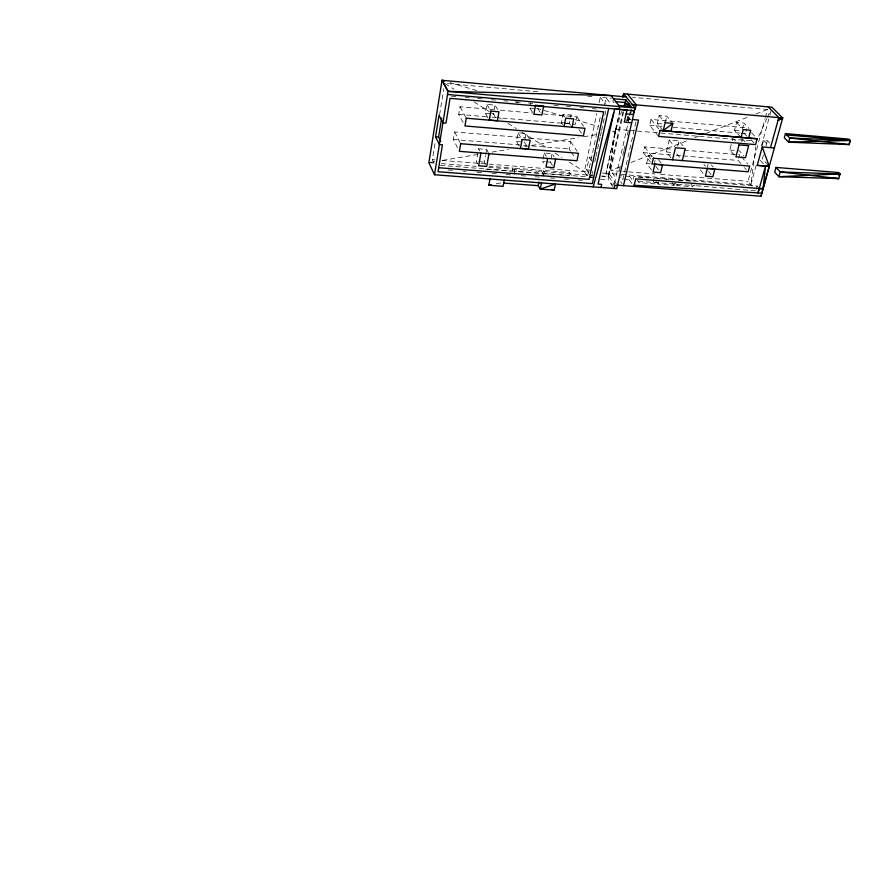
<?xml version="1.0" encoding="UTF-8"?>
<svg xmlns="http://www.w3.org/2000/svg" width="895" height="895" viewBox="0 0 895 895"><rect width="100%" height="100%" fill="white"/><g stroke="black" fill="none" stroke-linecap="round" stroke-linejoin="round"><path stroke-width="0.67" stroke-dasharray="4.47 3.36" d="M621.387 174.447L750.905 184.627L755.772 146.668M601.507 176.147L608.466 176.695L615.257 131.475L621.577 111.551M628.111 130.278L615.693 129.216L606.072 173.238L608.466 176.695L615.693 129.216L619.989 110.13M434.053 163.237L432.375 159.69L435.44 140.605M439.602 114.694L443.763 88.795M457.569 147.776L453.306 139.486L454.559 131.957L525.041 137.808M463.073 122.481L458.699 114.37L459.974 106.718L493.38 109.615M488.39 152.642L486.634 149.443L478.601 148.794L476.375 161.492L477.516 163.651M487.932 117.793L485.325 113.296L486.88 104.424L494.991 105.14L497.665 109.593M485.537 164.277L484.374 162.118L485.504 155.786M485.728 154.511L486.634 149.443M495.394 117.368L493.402 113.989L494.991 105.14M519.122 145.997L516.415 141.477L518.048 132.807L526.003 133.478L529.471 139.083M512.455 171.247L513.048 168.092L488.938 166.201M514.916 168.226L514.312 171.392L540.86 173.451L541.475 170.307L514.916 168.226L516.706 171.337M514.233 174.368L514.826 171.202L513.048 168.092M532.536 112.199L529.885 108.127L530.802 103.35M524.817 139.654L526.003 133.478M614.809 133.758L615.693 129.216M543.03 159.097L544.25 153.011L552.103 153.638L554.195 156.927M543.209 170.419L545.111 173.529L544.484 176.673L542.583 173.563L543.209 170.419L569.556 172.489L571.558 175.588L570.898 178.72M542.739 176.572L543.377 173.417L541.475 170.307M552.472 165.474L550.391 162.163L550.884 159.735M551.13 158.516L552.103 153.638M562.72 124.55L561.389 122.593L563.056 114.325L571.01 115.007L573.057 117.939M570.674 125.233L569.321 123.264L570.283 118.554M570.529 117.368L571.01 115.007M570.529 151.11L569.108 148.973L570.63 141.589L526.417 137.919M543.5 113.956L576.906 116.853L575.351 124.36L500.361 117.939M569.556 172.489L568.907 175.61L542.583 173.563M587.154 175.823L584.379 171.639L596.797 113.553M599.102 102.746L600.254 97.342L611.296 98.338M588.697 173.003L586.617 169.905L589.29 157.464L591.595 157.643M587.691 175.476L600.746 114.84M604.64 104.614L606.094 97.868L611.14 104.413M591.74 175.89L593.374 168.372M594.772 161.883L595.667 157.8M595.958 156.435L600.086 137.36M600.388 136.006L601.272 131.912M601.563 130.558L605.993 110.119M613.478 98.718L612.885 101.415L614.362 103.317M619.899 110.756L606.072 173.238L620 174.335M608.466 176.695L622.92 111.73M612.829 186.596L608.085 179.705L608.768 176.595L602.279 176.091M623.658 111.797L610.591 170.453L616.476 178.843M626.545 121.217L627.149 118.498M628.379 116.742L627.484 120.758L627.932 116.16M627.026 120.165L628.268 120.277L630.069 112.255M614.395 183.878L627.731 124.662M628.033 123.297L630.102 114.101M630.393 112.826L631.255 108.977M628.268 120.277L627.775 119.65L629.398 119.785L631.803 109.112M619.362 170.408L620.28 166.336M622.73 155.484L623.647 151.412M623.949 150.058L624.867 145.986M627.317 135.134L628.234 131.073M635.942 122.056L622.674 180.32L620.682 177.512M631.825 183.464L629.006 179.537L629.722 176.449L620.649 175.733M650.374 161.961L643.259 152.642L644.601 146.881L673.465 149.286M658.575 136.364L649.703 125.289L651.057 119.427L746.889 127.795L745.971 131.252M651.437 169.927L646.615 163.561L648.428 155.842L655.968 156.468M663.195 130.715L657.31 123.476L659.168 115.533L666.82 116.216L671.955 122.358M654.144 164.165L655.062 160.317M665.253 122.816L666.82 116.216M653.999 178.351L653.272 181.428L655.118 183.9L655.61 181.842M674.573 183.262L674.069 185.321L658.116 184.079L658.608 182.021M670.981 157.822L666.327 151.971L669.203 140.034L678.902 140.851L683.668 146.623M677.616 146.153L678.902 140.851M690.985 184.269L692.954 186.742L677.09 185.511L677.593 183.464M707.43 166.895L708.079 164.367M741.06 137.394L734.515 130.234L736.551 122.447L744.013 123.107L749.07 128.488M734.135 154.88L729.783 149.968L731.864 142.048M732.211 140.728L732.904 138.087M742.302 129.585L744.013 123.107M741.765 141.544L742.458 138.904L739.729 138.669M738.733 158.18L739.639 154.779L684.496 150.203M752.214 186.138L748.03 181.327L764.979 118.811M765.337 117.48L767.507 109.503L632.564 97.298M750.905 184.627L756.365 164.613M761.455 145.93L769.454 116.585M769.812 115.242L771.635 108.575M762.227 145.516L763.648 140.302L767.418 140.616L770.024 143.379M763.48 154.969L762.406 158.885L768.369 165.385M765.986 145.84L767.418 140.616M756.118 189.292L757.013 186.026L633.895 176.36L632.866 180.812L629.722 176.449M758.759 136.208L766.814 118.576M767.395 117.312L769.7 112.278M619.564 166.973L610.591 170.453L621.701 171.337M631.087 162.487L687.125 140.728M694.833 137.729L701.255 135.234M706.39 133.243L749.585 116.462M755.984 113.978L767.507 109.503M496.255 183.811L501.211 182.86M430.26 162.42L435.742 161.503M442.589 160.362L478.221 154.399M491.926 152.105L508.36 149.353M524.806 146.612L530.287 145.695M531.664 145.46L578.248 137.662M583.73 136.756L597.435 134.463M612.516 131.934L615.257 131.475L612.583 130.692M447.925 170.005L453.463 170.43M463.162 171.18L465.937 171.404M477.013 172.254L482.562 172.679M492.261 173.44L496.412 173.753M506.111 174.503L511.649 174.939M521.349 175.688L525.51 176.002M535.21 176.751L539.361 177.076M550.447 177.937L554.609 178.25M564.309 179L568.459 179.324M578.159 180.074L582.321 180.398M614.16 184.918L611.531 184.717L612.236 181.584L614.865 181.797M586.617 169.905L592.345 170.363M479.038 161.704L484.374 162.118M432.375 159.69L435.138 159.903M442.052 160.451L487.652 164.042M489.028 164.143L544.305 168.495M549.832 168.931L588.944 172.008M602.346 173.059L609.159 173.596L616.174 183.665M637.99 177.098L648.662 177.926M656.986 178.53L672.917 179.772M678.567 180.186L691.757 181.215M428.884 162.655L434.455 163.091M441.414 163.628L476.218 166.347M488.748 167.331L593.15 175.498M623.826 179.134L629.006 179.537M440.262 165.362L587.4 176.83M485.683 169.166L511.112 171.146M638.392 181.237L695.035 185.645M696.411 185.757L756.309 190.937M600.299 179.101L608.085 179.705M655.118 183.9L639.075 182.658L637.262 180.175M646.615 163.561L650.385 163.863M545.167 161.749L542.549 161.536L544.596 164.848M546.476 161.85L550.391 162.163M623.088 171.437L627.25 171.773M628.637 171.885L655.017 173.966M660.566 174.413L748.03 181.327M516.415 141.477L524.347 142.126L527.099 146.646M643.259 152.642L670.668 154.891M676.184 155.35L681.688 155.797M683.064 155.909L738.14 160.44L740.87 163.539M453.306 139.486L526.372 145.471M531.887 145.919L569.108 148.973M729.783 149.968L739.315 150.763L743.723 155.685M666.327 151.971L674.617 152.653M561.389 122.593L565.349 122.928M566.68 123.04L569.321 123.264M458.699 114.37L490.639 117.111M492.026 117.223L498.974 117.816M629.487 130.401L753.702 141.007M529.885 108.127L537.895 108.821L540.58 112.904M627.328 116.932L628.928 119.192L631.568 119.415M657.31 123.476L664.929 124.148M734.515 130.234L740.724 130.771M500.339 110.219L532.357 112.994M649.703 125.289L662.043 126.363M673.018 127.303L739.941 133.086M741.295 133.21L745.356 133.556L747.224 135.57M485.325 113.296L493.402 113.989M451.494 96.179L456.987 96.66M465.221 97.387L469.349 97.756M477.583 98.484L483.076 98.965M491.321 99.692L495.438 100.05M503.684 100.777L507.801 101.146M516.046 101.873L520.163 102.231M528.397 102.959L533.89 103.451M554.229 105.241L558.312 105.599M566.479 106.315L570.574 106.684M580.105 107.523L584.189 107.881M592.367 108.597L596.45 108.966M537.738 91.715L444.636 83.336L454.033 89.276M587.758 96.212L591.919 96.593M628.928 119.192L630.93 119.393L628.939 119.203L629.398 119.785M450.017 82.653L476.666 90.529M515.319 101.952L517.981 102.735M536.631 108.25L564.622 116.518M575.272 119.661L597.927 126.363M473.992 101.896L489.263 111.539M490.438 112.278L496.311 115.992M497.486 116.73L502.173 119.695M508.047 123.409L516.27 128.6M522.143 132.315L547.975 148.637M555.023 153.09L562.06 157.542M569.108 161.995L584.379 171.639M763.648 140.302L768.805 145.762M751.565 132.784L757.159 138.77M736.551 122.447L741.541 127.828M750.939 139.586L754.653 143.603M743.857 132.919L748.578 138.031M743.353 139.877L745.132 141.813M760.358 160.429L763.748 164.143M733.777 139.061L735.533 140.996M741.474 156.838L747.873 164.02M744.517 167.656L746.329 169.726M757.013 186.026L759.173 188.487M711.335 164.937L713.08 166.996M703.873 164.333L705.596 166.392M708.516 171.516L711.122 174.659M659.168 115.533L665.097 122.704M700.226 169.882L703.66 174.066M669.203 140.034L674.673 146.769M651.057 119.427L659.984 130.435M676.788 153.75L682.292 160.563M658.418 159.612L661.673 163.796M675.177 183.039L677.09 185.511M644.601 146.881L651.739 156.155M672.167 182.848L674.069 185.321M648.428 155.842L650.844 158.997M655.766 166.291L659.011 170.531M600.254 97.342L605.221 103.854M656.248 181.607L658.116 184.079M576.906 116.853L583.529 126.229M620.727 181.674L622.103 183.632M579.009 129.607L581.929 133.802M608.768 176.595L614.183 184.404M563.056 114.325L565.081 117.245M589.29 157.464L592.087 161.547M570.63 141.589L577.085 151.165M571.245 152.184L575.519 158.616M544.25 153.011L546.308 156.289M518.048 132.807L521.449 138.412M486.88 104.424L490.169 109.995M459.974 106.718L465.635 117.044M478.601 148.794L479.754 150.931M454.559 131.957L460.064 142.529"/><path stroke-width="1.34" d="M623.054 96.492L623.67 93.762L771.993 107.243L782.7 117.95L761.007 196.229L616.834 185.12M626.209 96.94L442.029 80.293L428.884 162.655L434.5 174.749L616.778 188.677L635.036 107.971L623.67 93.762L622.898 97.231M608.689 108.407L592.345 183.609L438.058 171.739L442.454 144.8L439.4 144.554L435.574 136.756L439.02 115.22L442.924 122.839L446.001 123.107L450.04 98.338L603.7 111.83L589.1 179.392L438.718 167.734M440.799 141.455L438.595 137.002L441.638 118.162M434.5 174.749L448.026 91.357L442.029 80.293L444.692 81.076M480.906 153.056L478.657 165.799L486.701 166.436L488.983 153.705M504.265 180.074L503.102 186.317L488.838 185.231L489.968 178.989M541.531 182.927L540.289 189.125L555.437 183.99L554.173 190.165L540.289 189.125L538.242 185.679L538.98 181.976M547.684 158.471L545.961 167.052L553.86 167.678L555.594 159.109M564.063 126.519L565.752 118.218L573.74 118.912L572.039 127.202M601.026 187.48L601.72 184.336L598.128 184.057L614.619 108.933L627.003 110.085L624.318 122.1L631.691 122.738M619.016 109.324L619.62 106.594L611.016 95.564L448.026 91.357L442.029 80.293M624.117 106.348L625.012 102.31M624.408 106.505L625.213 102.903M629.375 104.212L628.771 106.93L625.281 102.533L625.885 99.837L613.478 98.718M614.127 188.476L614.831 185.343L617.483 185.545M635.237 109.335L636.244 104.86L627.596 94.12M633.94 186.406L635.718 178.855L763.066 188.823L769.23 166.313L762.26 146.948L774.388 147.977M659.984 130.435L658.597 136.387L755.604 144.621L757.159 138.77L659.984 130.435L757.181 138.792M654.894 164.121L653.037 172.053L660.644 172.657L662.513 164.736L654.883 164.266M663.217 130.737L665.097 122.704L672.816 123.376L670.914 131.397M672.537 159.78L675.456 147.742L685.257 148.559L682.303 160.574M707.352 168.294L705.383 176.158L712.867 176.751L714.859 168.898L707.33 168.417M768.212 106.897L778.84 117.569L770.517 147.585M757.237 165.385L769.23 166.313L757.226 165.385L762.26 146.948M634.219 185.287L757.998 192.884L759.173 188.487L763.01 188.755M758.076 192.85L765.505 166.067L763.066 188.823L761.041 195.949M593.184 186.876L613.757 112.826M785.441 133.601L784.288 137.752L788.596 142.171L849.142 144.576L850.25 140.459L848.818 139.117L785.441 133.601L789.759 138.009L849.008 144.565L850.25 140.459L786.772 134.955M776.021 167.432L774.701 172.153L778.874 176.707L838.716 178.597L840.136 173.91L838.772 172.545L776.021 167.432L780.205 171.952L838.716 178.597L826.443 177.602M838.749 175.565L840.271 173.921L780.205 171.952L778.874 176.707L840.136 173.91M663.195 130.715L672.816 123.376M488.838 185.231L491.31 184.762M447.511 94.49L634.421 110.689M503.952 183.072L538.242 185.679M589.581 177.176L593.665 177.501M757.998 192.873L761.824 193.141M636.222 104.827L632.262 104.502L782.7 117.95L778.124 120.288L782.7 117.95L778.84 117.569M435.574 136.756L438.595 137.002M632.642 119.538L638.493 120.042L623.491 185.601M618.758 105.498L631.277 106.606L625.885 99.837M448.026 91.357L635.036 107.971M626.153 113.911L633.548 114.571L633.101 114.012M615.637 101.661L625.281 102.533M551.521 189.427L554.173 190.165M748.578 138.031L750.748 130.278L743.208 129.63L741.06 137.394M627.126 103.775L628.771 105.845M633.246 111.495L634.018 112.468M460.679 143.703L459.392 151.333L576.951 160.753L578.517 153.291L460.679 143.703M466.261 118.196L464.941 125.949L583.395 135.906L584.994 128.309L466.261 118.196M490.818 111.114L489.229 120.042L497.385 120.735L498.996 111.819L490.818 111.114M522.132 139.53L520.476 148.257L528.475 148.906L530.164 140.202L522.132 139.53M535.568 105.319L533.856 114.247L541.922 114.94L543.668 106.035L535.568 105.319M653.328 158.214L651.952 164.031L748.153 171.784L749.708 166.067L653.328 158.214M739.046 144.889L735.891 156.871L745.501 157.665L748.69 145.706L739.057 144.912M789.759 138.009L788.596 142.171L850.25 140.459L789.759 138.009"/></g></svg>
